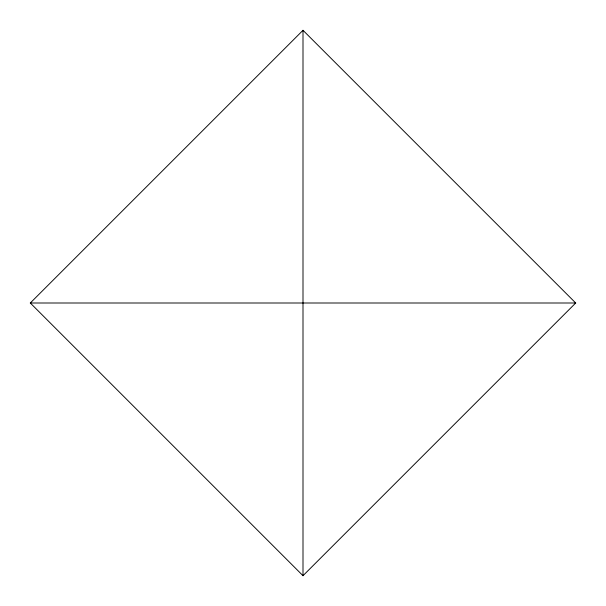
<?xml version="1.0" encoding="UTF-8"?>
<svg xmlns="http://www.w3.org/2000/svg" width="606" height="606" viewBox="0 0 606 606"><rect width="100%" height="100%" fill="white"/><g stroke="black" fill="none" stroke-linecap="round" stroke-linejoin="round"><path stroke-width="0.91" d="M30.3 303L303 30.3L575.7 303L303 575.7L30.3 303L575.7 303M303 30.3L303 575.7"/></g></svg>
